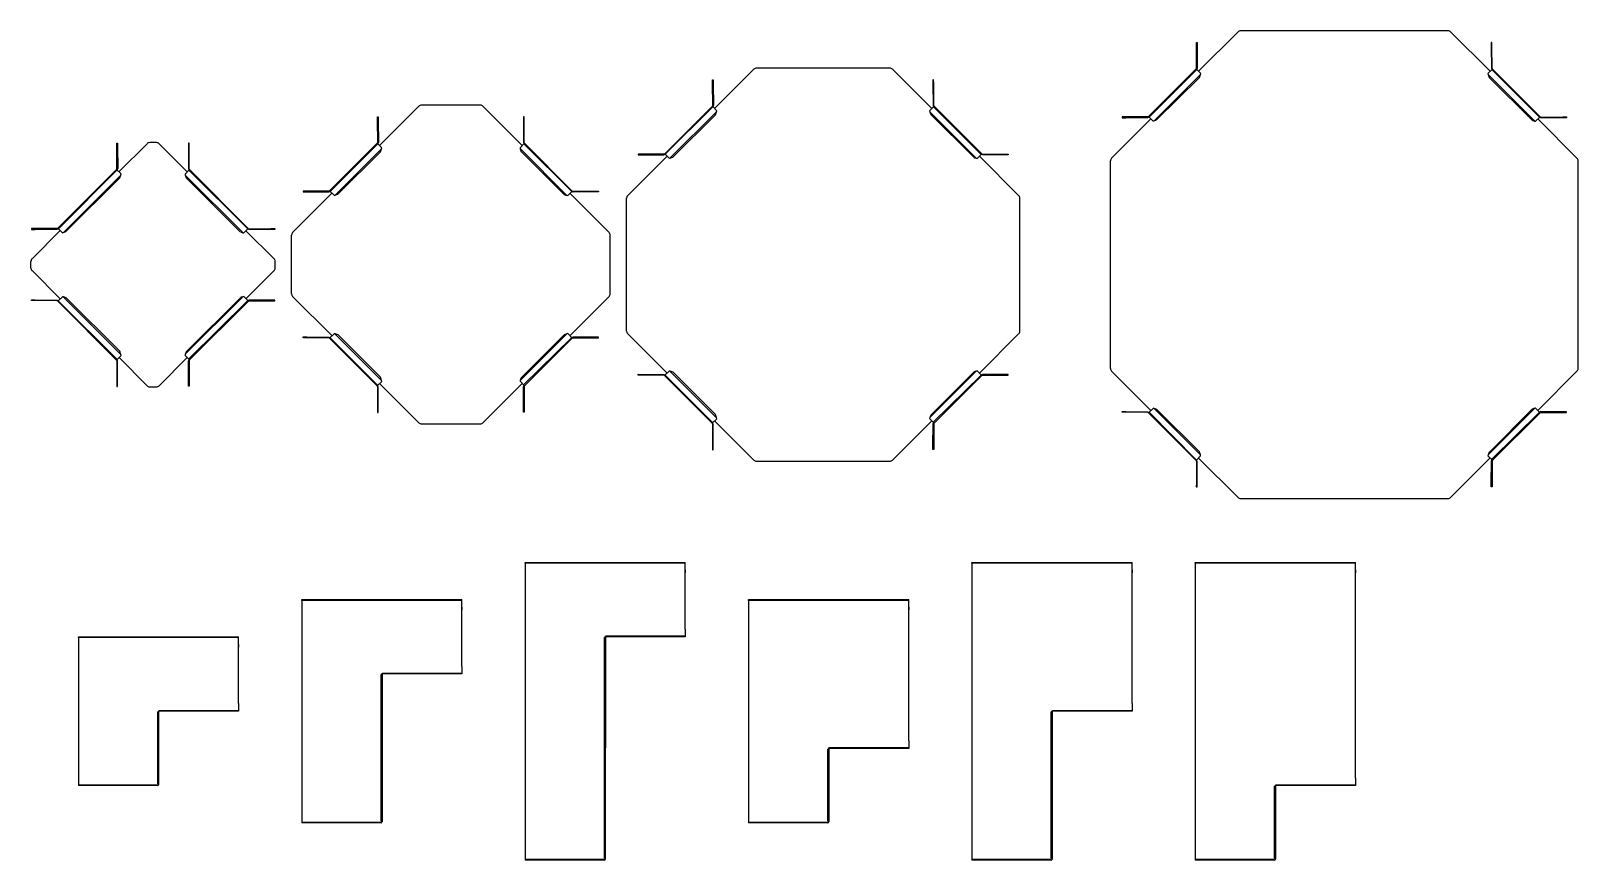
# Model space of a CAD drawing. Extents: x -0.6 to 61, y -51 to 0.5.
# Drawn here: x -0.64 to 20.14, y -38 to -26.86 of the extents above; entities that cross this region are included whole.
import ezdxf

# ---------------------------------------------------------------- set-up
doc = ezdxf.new("R2010")
doc.units = 0
doc.layers.add('EL_TRAY', color=1, linetype='Continuous', lineweight=25)

# ---------------------------------------------------------------- blocks, each defined once
blk = doc.blocks.new('EL_VL_YSX_100')
at = {"layer": 'EL_TRAY'}
for p, q in [((-0.079, 1.624), (-0.457, 1.247)), ((0.046, 1.639), (-0.044, 1.639)), ((0.459, 1.246), (0.081, 1.624)), ((-1.278, 0.489), (-0.488, 1.279)), ((-0.481, 1.272), (-1.271, 0.482)), ((-0.488, 1.279), (-0.427, 1.218)), ((0.43, 1.217), (0.491, 1.278)), ((1.274, 0.48), (0.483, 1.27)), ((0.491, 1.278), (1.28, 0.487)), ((-0.431, 1.203), (-1.202, 0.432)), ((-0.444, 1.164), (-1.17, 0.444)), ((0.434, 1.203), (1.205, 0.43)), ((1.173, 0.441), (0.446, 1.165)), ((-1.625, 0.079), (-1.246, 0.457)), ((-1.217, 0.429), (-1.278, 0.489)), ((1.28, 0.487), (1.22, 0.426)), ((1.626, 0.079), (1.249, 0.456)), ((-1.639, -0.046), (-1.639, 0.044)), ((1.641, -0.046), (1.641, 0.044)), ((-1.246, -0.46), (-1.625, -0.081)), ((1.249, -0.458), (1.626, -0.081)), ((-1.217, -0.432), (-1.279, -0.492)), ((-1.279, -0.492), (-0.489, -1.282)), ((-1.272, -0.485), (-0.482, -1.275)), ((-1.202, -0.435), (-0.431, -1.207)), ((-0.446, -1.163), (-1.165, -0.447)), ((1.206, -0.433), (0.434, -1.205)), ((1.175, -0.444), (0.445, -1.172)), ((0.478, -1.268), (1.274, -0.483)), ((0.491, -1.28), (1.281, -0.49)), ((1.281, -0.49), (1.22, -0.429)), ((-0.489, -1.282), (-0.428, -1.221)), ((0.43, -1.219), (0.491, -1.28)), ((-0.456, -1.25), (-0.079, -1.627)), ((0.081, -1.627), (0.459, -1.248)), ((-0.044, -1.641), (0.046, -1.641))]:
    blk.add_line(p, q, dxfattribs=at)
for points in [[(-0.488, 1.279), (-0.484, 1.289), (-0.485, 1.583), (-0.485, 1.633), (-0.475, 1.633), (-0.475, 1.583), (-0.474, 1.29), (-0.481, 1.272)], [(0.491, 1.278), (0.486, 1.288), (0.485, 1.582), (0.485, 1.632), (0.475, 1.632), (0.475, 1.582), (0.476, 1.289), (0.484, 1.271)], [(-1.278, 0.489), (-1.289, 0.484), (-1.583, 0.484), (-1.633, 0.484), (-1.633, 0.474), (-1.583, 0.474), (-1.289, 0.475), (-1.271, 0.482)], [(1.28, 0.487), (1.291, 0.483), (1.585, 0.484), (1.635, 0.484), (1.635, 0.474), (1.585, 0.474), (1.291, 0.473), (1.274, 0.48)], [(-1.279, -0.492), (-1.289, -0.487), (-1.583, -0.484), (-1.633, -0.484), (-1.633, -0.474), (-1.583, -0.474), (-1.289, -0.477), (-1.272, -0.485)], [(1.281, -0.49), (1.291, -0.486), (1.585, -0.486), (1.635, -0.487), (1.635, -0.477), (1.585, -0.476), (1.292, -0.476), (1.274, -0.483)], [(-0.489, -1.282), (-0.485, -1.293), (-0.486, -1.587), (-0.486, -1.637), (-0.476, -1.637), (-0.476, -1.587), (-0.475, -1.293), (-0.482, -1.275)], [(0.491, -1.28), (0.486, -1.29), (0.485, -1.585), (0.485, -1.634), (0.475, -1.634), (0.475, -1.584), (0.477, -1.291), (0.484, -1.273)]]:
    blk.add_lwpolyline(points, dxfattribs=at)
for centre, radius, start, end in [((-0.044, 1.589), 0.05, 90.0004, 135.0003), ((0.046, 1.589), 0.05, 45, 89.9281), ((-0.747, 1.288), 0.327, 337.742, 347.6691), ((0.72, 1.279), 0.296, 192.0638, 202.5742), ((-1.284, 0.718), 0.297, 283.1313, 292.7137), ((1.297, 0.744), 0.327, 247.7911, 256.4189), ((-1.589, 0.044), 0.05, 135, 179.9583), ((1.591, 0.044), 0.05, 359.9998, 44.9998), ((-1.589, -0.046), 0.05, 179.9851, 224.9895), ((1.591, -0.046), 0.05, 315, 359.8864), ((-1.277, -0.721), 0.296, 67.7475, 78.258), ((1.298, -0.746), 0.327, 103.8177, 112.2087), ((-0.748, -1.287), 0.327, 11.5166, 22.209), ((0.719, -1.286), 0.296, 157.4049, 166.9917), ((-0.044, -1.591), 0.05, 225, 270.1599), ((0.046, -1.591), 0.05, 270.0001, 315.0001)]:
    blk.add_arc(centre, radius, start, end, dxfattribs=at)
blk = doc.blocks.new('EL_VL_YSX_200')
at = {"layer": 'EL_TRAY'}
for p, q in [((-0.429, 2.127), (-0.956, 1.6)), ((0.396, 2.142), (-0.393, 2.142)), ((0.96, 1.599), (0.432, 2.127)), ((-1.627, 0.991), (-0.987, 1.631)), ((-0.98, 1.624), (-1.621, 0.984)), ((-0.93, 1.555), (-1.552, 0.935)), ((-0.943, 1.516), (-1.519, 0.946)), ((-0.987, 1.631), (-0.927, 1.57)), ((0.931, 1.569), (0.991, 1.63)), ((0.934, 1.555), (1.556, 0.932)), ((1.524, 0.943), (0.947, 1.518)), ((1.624, 0.982), (0.983, 1.622)), ((0.991, 1.63), (1.631, 0.989)), ((-2.124, 0.432), (-1.596, 0.96)), ((-1.566, 0.931), (-1.627, 0.991)), ((1.631, 0.989), (1.571, 0.928)), ((2.127, 0.432), (1.6, 0.958)), ((-2.138, -0.393), (-2.138, 0.396)), ((2.142, -0.393), (2.142, 0.396)), ((-1.595, -0.957), (-2.124, -0.429)), ((1.6, -0.956), (2.127, -0.429)), ((-1.566, -0.929), (-1.628, -0.989)), ((-1.628, -0.989), (-0.988, -1.63)), ((-1.621, -0.982), (-0.982, -1.623)), ((-1.552, -0.933), (-0.931, -1.555)), ((-0.945, -1.511), (-1.515, -0.945)), ((1.557, -0.93), (0.935, -1.553)), ((1.526, -0.941), (0.946, -1.52)), ((0.978, -1.615), (1.625, -0.981)), ((0.992, -1.627), (1.631, -0.988)), ((1.631, -0.988), (1.571, -0.927)), ((-0.988, -1.63), (-0.928, -1.569)), ((-0.956, -1.597), (-0.429, -2.124)), ((0.432, -2.124), (0.96, -1.596)), ((0.931, -1.567), (0.992, -1.627)), ((-0.393, -2.139), (0.396, -2.139))]:
    blk.add_line(p, q, dxfattribs=at)
for points in [[(-0.987, 1.631), (-0.982, 1.642), (-0.984, 1.936), (-0.984, 1.986), (-0.974, 1.986), (-0.974, 1.936), (-0.973, 1.642), (-0.98, 1.624)], [(0.991, 1.63), (0.987, 1.641), (0.986, 1.935), (0.985, 1.985), (0.975, 1.985), (0.976, 1.935), (0.977, 1.641), (0.985, 1.623)], [(-1.627, 0.991), (-1.638, 0.987), (-1.932, 0.986), (-1.982, 0.986), (-1.982, 0.976), (-1.932, 0.976), (-1.638, 0.977), (-1.621, 0.984)], [(1.631, 0.989), (1.641, 0.985), (1.936, 0.986), (1.986, 0.986), (1.986, 0.976), (1.936, 0.976), (1.642, 0.975), (1.624, 0.982)], [(-1.628, -0.989), (-1.638, -0.985), (-1.932, -0.982), (-1.982, -0.982), (-1.982, -0.972), (-1.932, -0.972), (-1.639, -0.975), (-1.621, -0.982)], [(1.631, -0.988), (1.642, -0.983), (1.936, -0.984), (1.986, -0.984), (1.986, -0.974), (1.936, -0.974), (1.642, -0.974), (1.625, -0.981)], [(-0.988, -1.63), (-0.984, -1.641), (-0.985, -1.935), (-0.985, -1.985), (-0.975, -1.985), (-0.975, -1.935), (-0.974, -1.641), (-0.982, -1.623)], [(0.992, -1.627), (0.987, -1.638), (0.986, -1.932), (0.986, -1.982), (0.976, -1.982), (0.976, -1.932), (0.978, -1.638), (0.985, -1.621)]]:
    blk.add_lwpolyline(points, dxfattribs=at)
for centre, radius, start, end in [((-0.393, 2.092), 0.05, 90.0004, 135.0003), ((0.396, 2.092), 0.05, 45, 89.9281), ((-1.246, 1.64), 0.327, 337.742, 347.6691), ((1.22, 1.631), 0.296, 192.0638, 202.5742), ((-1.634, 1.22), 0.297, 283.1313, 292.7137), ((1.647, 1.246), 0.327, 247.7911, 256.4189), ((-2.088, 0.396), 0.05, 135, 179.9583), ((2.092, 0.396), 0.05, 359.9998, 44.9998), ((-2.088, -0.393), 0.05, 179.9851, 224.9895), ((2.092, -0.393), 0.05, 315, 359.8864), ((-1.626, -1.218), 0.296, 67.7475, 78.258), ((1.649, -1.244), 0.327, 103.7947, 112.2087), ((-1.248, -1.635), 0.327, 11.5166, 22.209), ((1.219, -1.634), 0.296, 157.4049, 166.9917), ((-0.393, -2.089), 0.05, 225, 270.1599), ((0.396, -2.089), 0.05, 270.0001, 315.0001)]:
    blk.add_arc(centre, radius, start, end, dxfattribs=at)
blk = doc.blocks.new('EL_VL_YSX_300')
at = {"layer": 'EL_TRAY'}
for p, q in [((-0.929, 2.625), (-1.456, 2.098)), ((0.896, 2.64), (-0.893, 2.64)), ((1.46, 2.097), (0.932, 2.625)), ((-2.127, 1.489), (-1.487, 2.129)), ((-1.48, 2.122), (-2.121, 1.482)), ((-1.487, 2.129), (-1.427, 2.068)), ((1.431, 2.068), (1.491, 2.128)), ((2.124, 1.48), (1.483, 2.12)), ((1.491, 2.128), (2.131, 1.487)), ((-1.43, 2.053), (-2.052, 1.433)), ((-1.443, 2.014), (-2.019, 1.444)), ((1.434, 2.053), (2.056, 1.431)), ((2.024, 1.442), (1.447, 2.016)), ((-2.624, 0.93), (-2.096, 1.458)), ((-2.066, 1.429), (-2.127, 1.489)), ((2.131, 1.487), (2.071, 1.426)), ((2.627, 0.93), (2.1, 1.456)), ((-2.638, -0.895), (-2.638, 0.894)), ((2.642, -0.895), (2.642, 0.894)), ((-2.095, -1.459), (-2.624, -0.931)), ((2.1, -1.458), (2.627, -0.93)), ((-2.066, -1.431), (-2.128, -1.491)), ((-2.052, -1.434), (-1.431, -2.057)), ((-1.445, -2.013), (-2.015, -1.447)), ((2.057, -1.432), (1.435, -2.054)), ((2.026, -1.443), (1.446, -2.022)), ((2.131, -1.49), (2.071, -1.428)), ((-2.128, -1.491), (-1.488, -2.132)), ((-2.121, -1.484), (-1.482, -2.125)), ((1.478, -2.117), (2.125, -1.483)), ((1.492, -2.129), (2.131, -1.49)), ((-1.488, -2.132), (-1.428, -2.071)), ((1.431, -2.069), (1.492, -2.129)), ((-1.456, -2.099), (-0.929, -2.626)), ((0.932, -2.626), (1.46, -2.098)), ((-0.893, -2.641), (0.896, -2.641))]:
    blk.add_line(p, q, dxfattribs=at)
for points in [[(-1.487, 2.129), (-1.482, 2.14), (-1.484, 2.434), (-1.484, 2.484), (-1.474, 2.484), (-1.474, 2.434), (-1.473, 2.14), (-1.48, 2.122)], [(1.491, 2.128), (1.487, 2.139), (1.486, 2.433), (1.485, 2.483), (1.475, 2.483), (1.476, 2.433), (1.477, 2.139), (1.485, 2.122)], [(-2.127, 1.489), (-2.138, 1.485), (-2.432, 1.484), (-2.482, 1.484), (-2.482, 1.474), (-2.432, 1.474), (-2.138, 1.475), (-2.121, 1.482)], [(2.131, 1.487), (2.141, 1.483), (2.436, 1.484), (2.486, 1.484), (2.486, 1.474), (2.436, 1.474), (2.142, 1.473), (2.124, 1.48)], [(-2.128, -1.491), (-2.138, -1.486), (-2.432, -1.484), (-2.482, -1.483), (-2.482, -1.473), (-2.432, -1.474), (-2.139, -1.477), (-2.121, -1.484)], [(2.131, -1.49), (2.142, -1.485), (2.436, -1.486), (2.486, -1.486), (2.486, -1.476), (2.436, -1.476), (2.142, -1.476), (2.125, -1.483)], [(-1.488, -2.132), (-1.484, -2.143), (-1.485, -2.437), (-1.485, -2.487), (-1.475, -2.487), (-1.475, -2.437), (-1.474, -2.143), (-1.482, -2.125)], [(1.492, -2.129), (1.487, -2.14), (1.486, -2.434), (1.486, -2.484), (1.476, -2.484), (1.476, -2.434), (1.478, -2.14), (1.485, -2.122)]]:
    blk.add_lwpolyline(points, dxfattribs=at)
for centre, radius, start, end in [((-0.893, 2.59), 0.05, 90.0004, 135.0003), ((0.896, 2.59), 0.05, 45, 89.9281), ((-1.746, 2.138), 0.327, 337.742, 347.6691), ((1.72, 2.129), 0.296, 192.0638, 202.5742), ((-2.134, 1.719), 0.297, 283.1313, 292.7137), ((2.147, 1.744), 0.327, 247.7911, 256.4189), ((-2.588, 0.894), 0.05, 135, 179.9583), ((2.592, 0.894), 0.05, 359.9998, 44.9998), ((-2.588, -0.895), 0.05, 179.9851, 224.9895), ((2.592, -0.895), 0.05, 315, 359.8864), ((-2.126, -1.72), 0.296, 67.7475, 78.258), ((2.149, -1.745), 0.327, 103.7947, 112.2087), ((-1.748, -2.136), 0.327, 11.5166, 22.209), ((1.719, -2.135), 0.296, 157.4049, 166.9917), ((-0.893, -2.591), 0.05, 225, 270.1599), ((0.896, -2.591), 0.05, 270.0001, 315.0001)]:
    blk.add_arc(centre, radius, start, end, dxfattribs=at)
blk = doc.blocks.new('EL_VL_YSX_400')
at = {"layer": 'EL_TRAY'}
for p, q in [((-1.43, 3.125), (-1.957, 2.598)), ((1.395, 3.14), (-1.394, 3.14)), ((1.959, 2.597), (1.431, 3.125)), ((-2.629, 1.989), (-1.988, 2.629)), ((-1.981, 2.622), (-2.622, 1.982)), ((-1.931, 2.553), (-2.553, 1.933)), ((-1.945, 2.514), (-2.52, 1.945)), ((-1.988, 2.629), (-1.928, 2.568)), ((1.93, 2.568), (1.99, 2.628)), ((1.933, 2.554), (2.554, 1.931)), ((2.523, 1.942), (1.946, 2.516)), ((2.623, 1.981), (1.982, 2.62)), ((1.99, 2.628), (2.63, 1.987)), ((-3.125, 1.43), (-2.597, 1.958)), ((-2.567, 1.929), (-2.629, 1.989)), ((2.63, 1.987), (2.57, 1.927)), ((3.126, 1.43), (2.599, 1.957)), ((-3.14, -1.395), (-3.14, 1.395)), ((3.141, -1.395), (3.141, 1.395)), ((-2.596, -1.959), (-3.125, -1.43)), ((2.599, -1.958), (3.126, -1.43)), ((-2.568, -1.931), (-2.629, -1.991)), ((-2.629, -1.991), (-1.99, -2.632)), ((-2.622, -1.984), (-1.983, -2.625)), ((-2.553, -1.934), (-1.932, -2.557)), ((-1.946, -2.513), (-2.516, -1.947)), ((2.556, -1.932), (1.933, -2.554)), ((2.525, -1.943), (1.945, -2.522)), ((1.977, -2.616), (2.624, -1.983)), ((1.99, -2.629), (2.63, -1.989)), ((2.63, -1.989), (2.57, -1.928)), ((-1.99, -2.632), (-1.929, -2.571)), ((-1.957, -2.599), (-1.43, -3.126)), ((1.431, -3.126), (1.959, -2.598)), ((1.93, -2.569), (1.99, -2.629)), ((-1.394, -3.141), (1.395, -3.141))]:
    blk.add_line(p, q, dxfattribs=at)
for points in [[(-1.988, 2.629), (-1.984, 2.64), (-1.985, 2.934), (-1.985, 2.984), (-1.975, 2.984), (-1.975, 2.934), (-1.974, 2.64), (-1.981, 2.622)], [(1.99, 2.628), (1.986, 2.639), (1.984, 2.933), (1.984, 2.983), (1.974, 2.983), (1.974, 2.933), (1.976, 2.639), (1.984, 2.622)], [(-2.629, 1.989), (-2.639, 1.985), (-2.933, 1.984), (-2.983, 1.984), (-2.983, 1.974), (-2.933, 1.974), (-2.639, 1.975), (-2.622, 1.982)], [(2.63, 1.987), (2.64, 1.983), (2.934, 1.984), (2.984, 1.984), (2.984, 1.974), (2.934, 1.974), (2.641, 1.973), (2.623, 1.981)], [(-2.629, -1.991), (-2.64, -1.986), (-2.934, -1.984), (-2.984, -1.983), (-2.983, -1.973), (-2.934, -1.974), (-2.64, -1.977), (-2.622, -1.984)], [(2.63, -1.989), (2.641, -1.985), (2.935, -1.986), (2.985, -1.986), (2.985, -1.976), (2.935, -1.976), (2.641, -1.975), (2.624, -1.983)], [(-1.99, -2.632), (-1.985, -2.643), (-1.986, -2.937), (-1.987, -2.987), (-1.977, -2.987), (-1.976, -2.937), (-1.976, -2.643), (-1.983, -2.625)], [(1.99, -2.629), (1.986, -2.64), (1.985, -2.934), (1.985, -2.984), (1.975, -2.984), (1.975, -2.934), (1.976, -2.64), (1.984, -2.622)]]:
    blk.add_lwpolyline(points, dxfattribs=at)
for centre, radius, start, end in [((-1.394, 3.09), 0.05, 90.0004, 135.0003), ((1.395, 3.09), 0.05, 45, 89.9281), ((-2.247, 2.638), 0.327, 337.742, 347.6691), ((2.219, 2.629), 0.296, 192.0638, 202.5742), ((-2.635, 2.219), 0.297, 283.1313, 292.7137), ((2.646, 2.244), 0.327, 247.7911, 256.4189), ((-3.09, 1.394), 0.05, 135, 179.9583), ((3.091, 1.395), 0.05, 359.9998, 44.9998), ((-3.09, -1.395), 0.05, 179.9851, 224.9895), ((3.091, -1.395), 0.05, 315, 359.8864), ((-2.628, -2.22), 0.296, 67.7475, 78.258), ((2.648, -2.245), 0.327, 103.7947, 112.2087), ((-2.249, -2.636), 0.327, 11.5166, 22.209), ((2.218, -2.635), 0.296, 157.4049, 166.9917), ((-1.394, -3.091), 0.05, 225, 270.1599), ((1.395, -3.091), 0.05, 270.0001, 315.0001)]:
    blk.add_arc(centre, radius, start, end, dxfattribs=at)
blk = doc.blocks.new('EL_VL_PPL_100_200')
at = {"layer": 'EL_TRAY'}
for p, q in [((0, 1), (2.15, 1)), ((0, 0.989), (0, 1)), ((0, 1), (0, -1)), ((2.15, 0.989), (0, 0.989)), ((0, 0.985), (0, 0.985)), ((2.15, 0.989), (2.15, 1)), ((2.15, 0.898), (2.15, 0.989)), ((2.15, 0.898), (2.15, 0.86)), ((2.15, 0.102), (2.15, 0.898)), ((2.15, 0.86), (2.15, 0.86)), ((1.085, 0.005), (1.083, 0.005)), ((1.085, 0.011), (2.15, 0.011)), ((1.085, 0.011), (1.085, 0)), ((2.15, 0.102), (2.15, 0.14)), ((2.15, 0.14), (2.15, 0.14)), ((2.15, 0.102), (2.15, 0.011)), ((2.15, 0.011), (2.15, 0)), ((1.064, -0.974), (1.064, -0.009)), ((1.076, -0.009), (1.064, -0.009)), ((1.07, -0.007), (1.07, -0.009)), ((1.076, -0.007), (1.076, -0.009)), ((1.076, -0.009), (1.076, -0.985)), ((1.085, 0), (1.083, 0)), ((2.15, 0), (1.085, 0)), ((0, -0.989), (1.05, -0.989)), ((0, -0.989), (0, -1)), ((1.061, -1), (0, -1)), ((1.061, -1), (1.05, -0.988)), ((1.063, -1), (1.061, -1)), ((1.064, -0.975), (1.076, -0.985)), ((1.076, -0.985), (1.076, -0.987))]:
    blk.add_line(p, q, dxfattribs=at)
for centre, radius, start, end in [((1.083, -0.007), 0.0125, 90, 180), ((1.083, -0.007), 0.007, 90, 180), ((1.063, -0.987), 0.0125, 270, 0)]:
    blk.add_arc(centre, radius, start, end, dxfattribs=at)
blk = doc.blocks.new('EL_VL_PPL_100_300')
at = {"layer": 'EL_TRAY'}
for p, q in [((0, 1.5), (2.15, 1.5)), ((0, 1.489), (0, 1.5)), ((0, 1.5), (0, -1.5)), ((2.15, 1.489), (0, 1.489)), ((0, 1.485), (0, 1.485)), ((2.15, 1.489), (2.15, 1.5)), ((2.15, 1.398), (2.15, 1.489)), ((2.15, 1.398), (2.15, 1.36)), ((2.15, 0.602), (2.15, 1.398)), ((2.15, 1.36), (2.15, 1.36)), ((2.15, 0.602), (2.15, 0.64)), ((2.15, 0.64), (2.15, 0.64)), ((1.064, -1.474), (1.065, 0.491)), ((1.076, 0.491), (1.065, 0.491)), ((1.07, 0.493), (1.07, 0.491)), ((1.076, 0.493), (1.076, 0.491)), ((1.076, 0.491), (1.076, -1.485)), ((1.085, 0.505), (1.083, 0.505)), ((1.085, 0.5), (1.083, 0.5)), ((1.085, 0.511), (2.15, 0.511)), ((1.085, 0.511), (1.085, 0.5)), ((2.15, 0.5), (1.085, 0.5)), ((2.15, 0.602), (2.15, 0.511)), ((2.15, 0.511), (2.15, 0.5)), ((0, -1.489), (1.05, -1.489)), ((0, -1.489), (0, -1.5)), ((1.061, -1.5), (0, -1.5)), ((1.061, -1.5), (1.05, -1.488)), ((1.063, -1.5), (1.061, -1.5)), ((1.064, -1.475), (1.076, -1.485)), ((1.076, -1.485), (1.076, -1.487))]:
    blk.add_line(p, q, dxfattribs=at)
for centre, radius, start, end in [((1.083, 0.493), 0.0125, 90, 180), ((1.083, 0.493), 0.007, 90, 180), ((1.063, -1.487), 0.0125, 270, 0)]:
    blk.add_arc(centre, radius, start, end, dxfattribs=at)
blk = doc.blocks.new('EL_VL_PPL_100_400')
at = {"layer": 'EL_TRAY'}
for p, q in [((0, 2), (2.15, 2)), ((0, 1.989), (0, 2)), ((0, 2), (0, -2)), ((2.15, 1.989), (0, 1.989)), ((0, 1.985), (0, 1.985)), ((2.15, 1.989), (2.15, 2)), ((2.15, 1.898), (2.15, 1.989)), ((2.15, 1.898), (2.15, 1.86)), ((2.15, 1.102), (2.15, 1.898)), ((2.15, 1.86), (2.15, 1.86)), ((2.15, 1.102), (2.15, 1.14)), ((2.15, 1.14), (2.15, 1.14)), ((2.15, 1.102), (2.15, 1.011)), ((1.064, -1.974), (1.064, 0.991)), ((1.076, 0.991), (1.064, 0.991)), ((1.07, 0.993), (1.07, 0.991)), ((1.076, 0.991), (1.075, -1.985)), ((1.076, 0.993), (1.076, 0.991)), ((1.085, 1.005), (1.083, 1.005)), ((1.085, 1), (1.083, 1)), ((1.085, 1.011), (2.15, 1.011)), ((1.085, 1.011), (1.085, 1)), ((2.15, 1), (1.085, 1)), ((2.15, 1.011), (2.15, 1)), ((0, -1.989), (1.049, -1.989)), ((0, -1.989), (0, -2)), ((1.061, -2), (0, -2)), ((1.061, -2), (1.05, -1.988)), ((1.063, -2), (1.061, -2)), ((1.064, -1.975), (1.075, -1.985)), ((1.075, -1.985), (1.075, -1.987))]:
    blk.add_line(p, q, dxfattribs=at)
for centre, radius, start, end in [((1.083, 0.993), 0.0125, 90, 180), ((1.083, 0.993), 0.007, 90, 180), ((1.063, -1.987), 0.0125, 270, 0)]:
    blk.add_arc(centre, radius, start, end, dxfattribs=at)
blk = doc.blocks.new('EL_VL_PPL_200_300')
at = {"layer": 'EL_TRAY'}
for p, q in [((0, 1.5), (2.15, 1.5)), ((0, 1.489), (0, 1.5)), ((0, 1.5), (0, -1.5)), ((2.15, 1.489), (0, 1.489)), ((0, 1.485), (0, 1.485)), ((2.15, 1.489), (2.15, 1.5)), ((2.15, 1.398), (2.15, 1.489)), ((2.15, 1.398), (2.15, 1.36)), ((2.15, -0.398), (2.15, 1.398)), ((2.15, 1.36), (2.15, 1.36)), ((2.15, -0.398), (2.15, -0.36)), ((2.15, -0.36), (2.15, -0.36)), ((2.15, -0.398), (2.15, -0.489)), ((1.064, -1.474), (1.064, -0.509)), ((1.076, -0.509), (1.064, -0.509)), ((1.07, -0.507), (1.07, -0.509)), ((1.076, -0.507), (1.076, -0.509)), ((1.076, -0.509), (1.076, -1.485)), ((1.085, -0.495), (1.083, -0.495)), ((1.085, -0.5), (1.083, -0.5)), ((1.085, -0.489), (2.15, -0.489)), ((1.085, -0.489), (1.085, -0.5)), ((2.15, -0.5), (1.085, -0.5)), ((2.15, -0.489), (2.15, -0.5)), ((0, -1.489), (1.049, -1.489)), ((0, -1.489), (0, -1.5)), ((1.061, -1.5), (0, -1.5)), ((1.061, -1.5), (1.05, -1.488)), ((1.063, -1.5), (1.061, -1.5)), ((1.064, -1.475), (1.076, -1.485)), ((1.076, -1.485), (1.076, -1.487))]:
    blk.add_line(p, q, dxfattribs=at)
for centre, radius, start, end in [((1.083, -0.507), 0.0125, 90, 180), ((1.083, -0.507), 0.007, 90, 180), ((1.063, -1.487), 0.0125, 270, 0)]:
    blk.add_arc(centre, radius, start, end, dxfattribs=at)
blk = doc.blocks.new('EL_VL_PPL_200_400')
at = {"layer": 'EL_TRAY'}
for p, q in [((0, 2), (2.15, 2)), ((0, 1.989), (0, 2)), ((0, 2), (0, -2)), ((2.15, 1.989), (0, 1.989)), ((0, 1.985), (0, 1.985)), ((2.15, 1.989), (2.15, 2)), ((2.15, 1.898), (2.15, 1.989)), ((2.15, 1.898), (2.15, 1.86)), ((2.15, 0.102), (2.15, 1.898)), ((2.15, 1.86), (2.15, 1.86)), ((1.085, 0.005), (1.083, 0.005)), ((1.085, 0.011), (2.15, 0.011)), ((1.085, 0.011), (1.085, 0)), ((2.15, 0.102), (2.15, 0.14)), ((2.15, 0.14), (2.15, 0.14)), ((2.15, 0.102), (2.15, 0.011)), ((2.15, 0.011), (2.15, 0)), ((1.064, -1.974), (1.064, -0.009)), ((1.076, -0.009), (1.064, -0.009)), ((1.07, -0.007), (1.07, -0.009)), ((1.076, -0.009), (1.075, -1.985)), ((1.076, -0.007), (1.076, -0.009)), ((1.085, 0), (1.083, 0)), ((2.15, 0), (1.085, 0)), ((0, -1.989), (1.049, -1.989)), ((0, -1.989), (0, -2)), ((1.061, -2), (0, -2)), ((1.061, -2), (1.05, -1.988)), ((1.063, -2), (1.061, -2)), ((1.064, -1.975), (1.075, -1.985)), ((1.075, -1.985), (1.075, -1.987))]:
    blk.add_line(p, q, dxfattribs=at)
for centre, radius, start, end in [((1.083, -0.007), 0.0125, 90, 180), ((1.083, -0.007), 0.007, 90, 180), ((1.063, -1.987), 0.0125, 270, 0)]:
    blk.add_arc(centre, radius, start, end, dxfattribs=at)
blk = doc.blocks.new('EL_VL_PPL_300_400')
at = {"layer": 'EL_TRAY'}
for p, q in [((0, 2), (2.15, 2)), ((0, 1.989), (0, 2)), ((0, 2), (0, -2)), ((2.15, 1.989), (0, 1.989)), ((0, 1.985), (0, 1.985)), ((2.15, 1.989), (2.15, 2)), ((2.15, 1.898), (2.15, 1.989)), ((2.15, 1.898), (2.15, 1.86)), ((2.15, -0.898), (2.15, 1.898)), ((2.15, 1.86), (2.15, 1.86)), ((1.064, -1.974), (1.064, -1.009)), ((1.076, -1.009), (1.064, -1.009)), ((1.07, -1.007), (1.07, -1.009)), ((1.076, -1.009), (1.075, -1.985)), ((1.076, -1.007), (1.076, -1.009)), ((1.085, -0.995), (1.083, -0.995)), ((1.085, -1), (1.083, -1)), ((1.085, -0.989), (2.15, -0.989)), ((1.085, -0.989), (1.085, -1)), ((2.15, -1), (1.085, -1)), ((2.15, -0.898), (2.15, -0.86)), ((2.15, -0.86), (2.15, -0.86)), ((2.15, -0.898), (2.15, -0.989)), ((2.15, -0.989), (2.15, -1)), ((0, -1.989), (1.049, -1.989)), ((0, -1.989), (0, -2)), ((1.061, -2), (0, -2)), ((1.061, -2), (1.05, -1.988)), ((1.063, -2), (1.061, -2)), ((1.064, -1.975), (1.075, -1.985)), ((1.075, -1.985), (1.075, -1.987))]:
    blk.add_line(p, q, dxfattribs=at)
for centre, radius, start, end in [((1.083, -1.007), 0.0125, 90, 180), ((1.083, -1.007), 0.007, 90, 180), ((1.063, -1.987), 0.0125, 270, 0)]:
    blk.add_arc(centre, radius, start, end, dxfattribs=at)

msp = doc.modelspace()

# ---------------------------------------------------------------- block references
for name, p in [('EL_VL_YSX_400', (17, -30)), ('EL_VL_YSX_300', (10, -30)), ('EL_VL_YSX_200', (5, -30)), ('EL_VL_YSX_100', (1, -30)), ('EL_VL_PPL_100_400', (6, -36)), ('EL_VL_PPL_200_400', (12, -36)), ('EL_VL_PPL_300_400', (15, -36)), ('EL_VL_PPL_100_300', (3, -36)), ('EL_VL_PPL_200_300', (9, -36)), ('EL_VL_PPL_100_200', (0, -36))]:
    msp.add_blockref(name, p)

doc.saveas('drawing.dxf')
